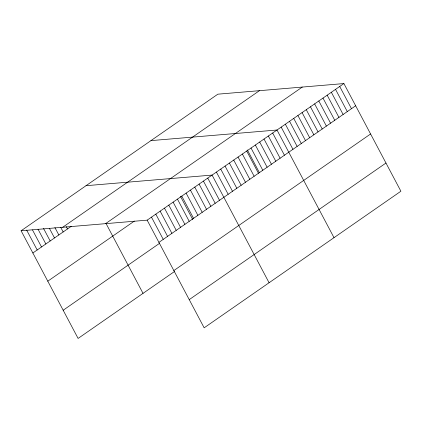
<?xml version="1.0" encoding="UTF-8"?>
<svg xmlns="http://www.w3.org/2000/svg" width="422" height="422" viewBox="0 0 422 422"><rect width="100%" height="100%" fill="white"/><g stroke="black" fill="none" stroke-linecap="round" stroke-linejoin="round"><path stroke-width="0.63" d="M21.1 230.771L217.842 94.18L343.898 83.567L400.9 191.229L204.158 327.82L147.157 220.157L21.1 230.771L78.102 338.433L174.407 271.573M62.699 227.268L259.44 90.677M32.863 252.989L71.276 226.319M105.558 223.66L302.3 87.069M47.791 281.184L134.36 221.086M147.157 220.157L343.898 83.567M158.92 242.376L355.656 105.78M63.173 310.239L159.479 243.373M173.848 270.571L370.59 133.98M189.23 299.625L385.972 163.029M150.949 140.621L277.006 130.008L334.008 237.67M86.025 185.696L212.081 175.083L269.083 282.745M339.715 86.468L351.479 108.681M335.532 89.369L347.295 111.587M331.354 92.276L343.118 114.489M327.171 95.177L338.935 117.39M322.994 98.078L334.757 120.291M318.81 100.979L330.574 123.198M314.633 103.886L326.391 126.099M310.45 106.787L322.213 129M306.272 109.688L318.03 131.901M302.089 112.59L313.852 134.808M297.906 115.496L309.669 137.709M293.728 118.397L305.491 140.61M289.545 121.299L301.308 143.512M285.367 124.2L297.13 146.418M281.184 127.106L292.947 149.319M272.675 133.014L284.439 155.227M268.35 136.016L280.108 158.234M264.019 139.023L275.782 161.236M259.694 142.029L271.452 164.242M255.363 145.031L267.126 167.249M251.037 148.038L262.795 170.251M247.382 149.974L259.345 172.566M246.706 151.044L258.47 173.257M242.376 154.046L254.139 176.264M238.05 157.053L249.813 179.266M233.719 160.059L245.483 182.272M229.394 163.061L241.157 185.279M225.063 166.068L236.826 188.281M220.738 169.074L232.501 191.287M216.407 172.076L228.17 194.294M207.751 178.089L219.514 200.302M203.425 181.091L215.183 203.309M199.094 184.097L210.858 206.311M194.769 187.104L206.527 209.317M190.438 190.111L202.201 212.324M186.113 193.112L197.871 215.331M181.782 196.119L193.545 218.332M180.489 196.415L192.738 219.545M177.456 199.126L189.214 221.339M173.125 202.127L184.889 224.346M168.795 205.134L180.558 227.347M164.469 208.141L176.232 230.354M160.138 211.142L171.902 233.361M155.813 214.149L167.576 236.362M151.482 217.156L163.245 239.369M106.08 223.576L143.026 293.359M66.28 226.667L67.488 228.946M60.747 227.395L63.158 231.952M54.913 227.553L58.832 234.959M49.374 228.281L54.501 237.961M43.54 228.434L50.176 240.967M38.006 229.162L45.845 243.974M32.473 229.89L41.52 246.975M26.633 230.048L37.189 249.982"/></g></svg>
